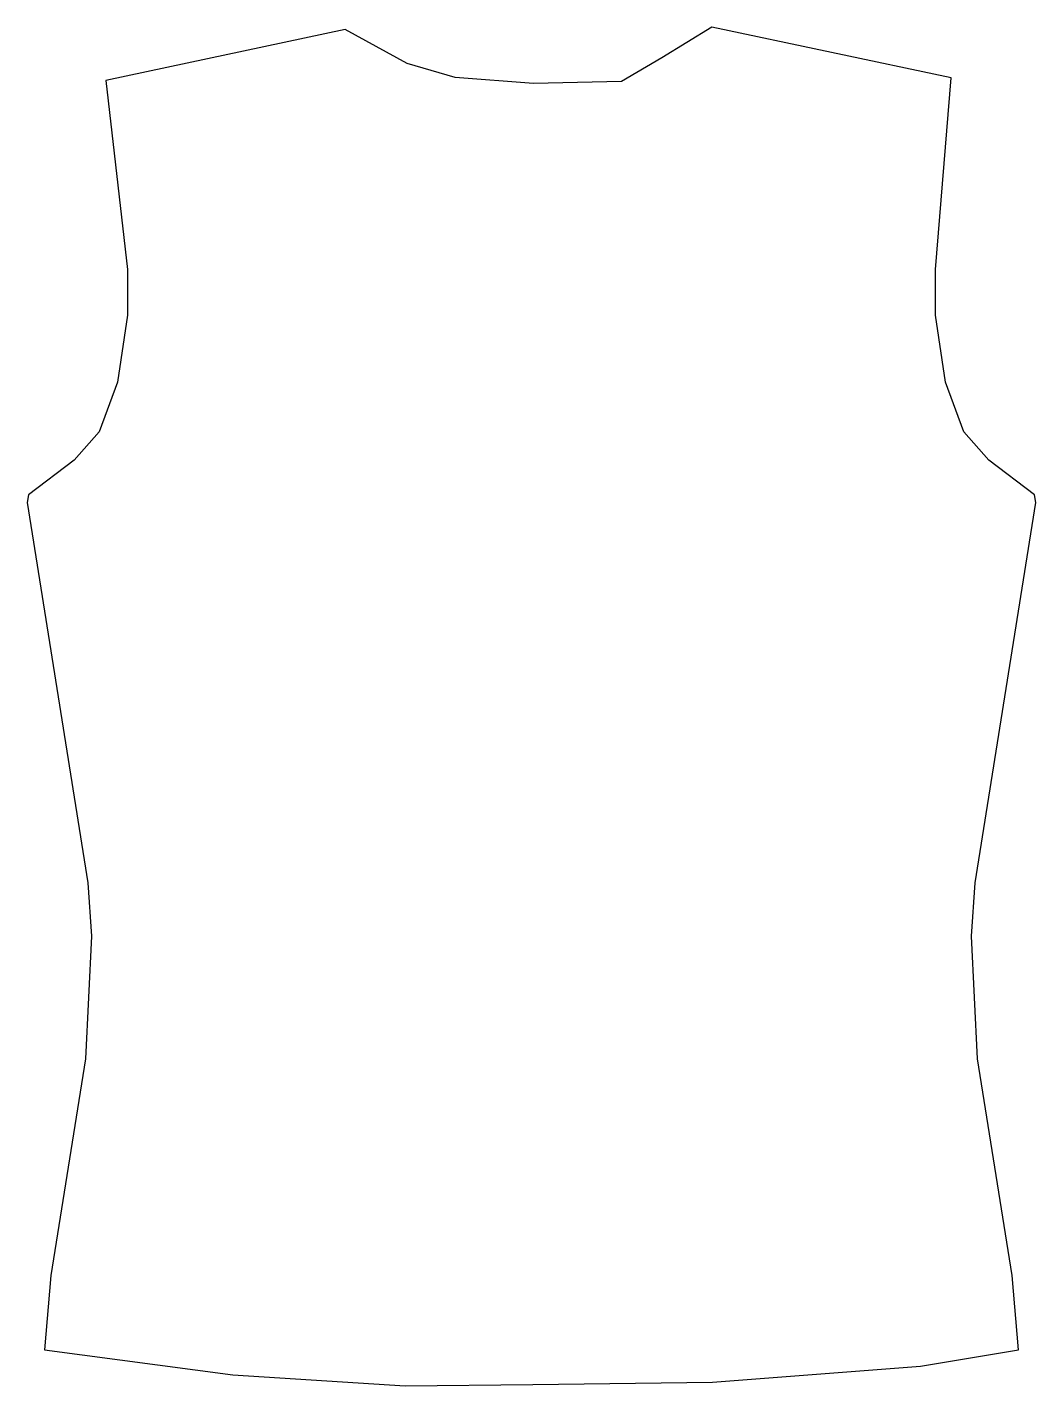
# Model space of a CAD drawing. Header units: metres. Extents: x 4.8 to 46.1, y -64.5 to -8.9.
import ezdxf

# ---------------------------------------------------------------- set-up
doc = ezdxf.new("R2010")
doc.units = ezdxf.units.M

msp = doc.modelspace()

# ---------------------------------------------------------------- linework, layer by layer
for p, q in [((32.872, -8.855), (32.872, -8.855)), ((17.846, -8.957), (17.846, -8.957))]:
    msp.add_line(p, q)
msp.add_lwpolyline([(8.049, -11.038), (8.934, -18.782), (8.934, -20.66), (8.528, -23.401), (7.766, -25.431), (6.751, -26.599), (4.873, -28.02), (4.822, -28.325), (7.31, -43.909), (7.462, -46.091), (7.208, -51.117), (5.787, -60), (5.533, -63.046), (13.249, -64.061), (20.305, -64.518), (25.533, -64.467), (32.893, -64.365), (41.421, -63.706), (45.431, -63.046), (45.178, -60), (43.756, -51.117), (43.503, -46.091), (43.655, -43.909), (46.142, -28.325), (46.091, -28.02), (44.213, -26.599), (43.198, -25.431), (42.437, -23.401), (42.03, -20.66), (42.03, -18.782), (42.669, -10.937), (32.872, -8.855), (30.817, -10.111), (29.166, -11.077), (25.565, -11.168), (22.355, -10.913), (20.386, -10.348), (17.846, -8.957)], close=True)

doc.saveas('drawing.dxf')
